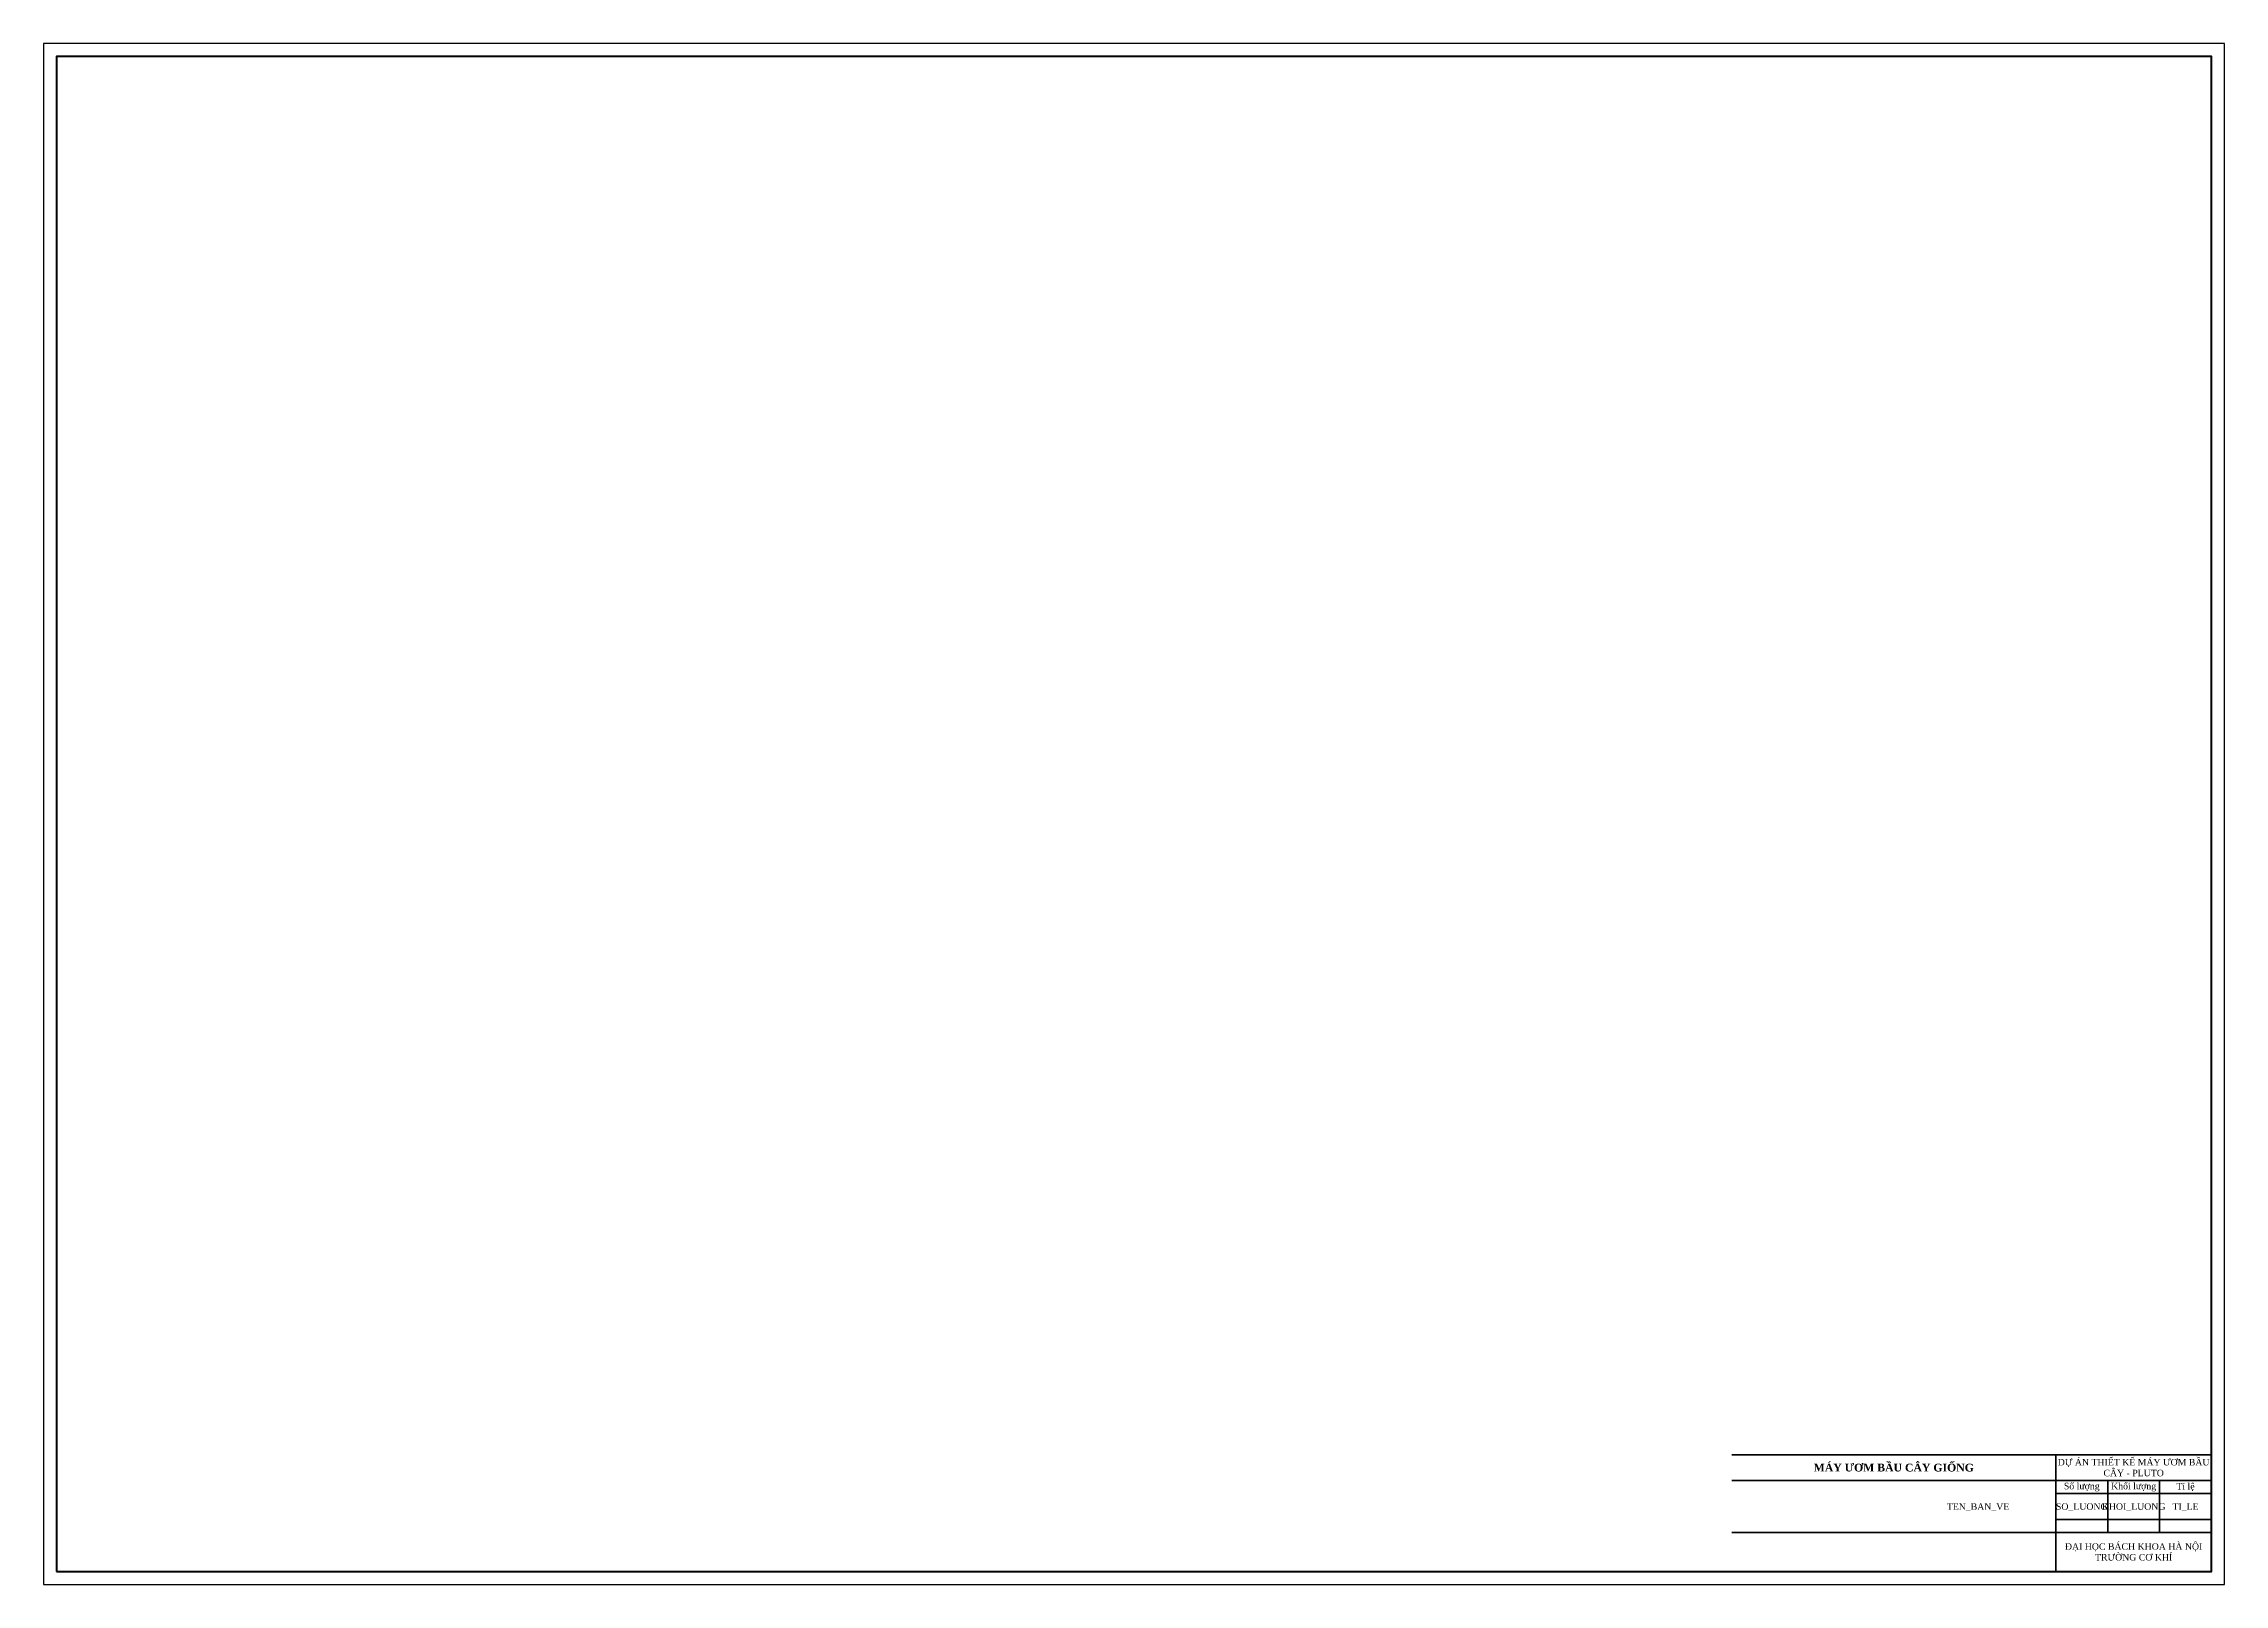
# Model space of a CAD drawing. Header units: millimetres. Extents: x -2719 to 4970, y -1200 to 2761.
# Drawn here: x -2719 to -1878, y 1449 to 2043 of the extents above; entities that cross this region are included whole.
import ezdxf
from ezdxf.enums import TextEntityAlignment as Align

# ---------------------------------------------------------------- set-up
doc = ezdxf.new("R2010")
doc.units = ezdxf.units.MM
doc.header["$LTSCALE"] = 5
doc.header["$MEASUREMENT"] = 0
doc.layers.add('LIENDAM', color=3, linetype='Continuous', lineweight=50)
doc.layers.add('net dam', color=7, linetype='Continuous', lineweight=35)
doc.styles.get("Standard").update_dxf_attribs({"font": 'times.ttf', "height": 2.5})

msp = doc.modelspace()

# ---------------------------------------------------------------- linework, layer by layer
at = {"layer": 'Defpoints'}
msp.add_lwpolyline([(-2719, 1449), (-1878, 1449), (-1878, 2043), (-2719, 2043)], close=True, dxfattribs=at)
at = {"layer": 'LIENDAM'}
msp.add_lwpolyline([(-2714, 1454), (-1883, 1454), (-1883, 2038), (-2714, 2038)], close=True, dxfattribs=at)
at = {"layer": 'net dam'}
for p, q in [((-2068, 1499), (-1883, 1499)), ((-1943, 1454), (-1943, 1499)), ((-1883, 1499), (-1883, 1454)), ((-2068, 1489), (-1883, 1489)), ((-1923, 1489), (-1923, 1469)), ((-1903, 1489), (-1903, 1469)), ((-1943, 1484), (-1883, 1484)), ((-1943, 1474), (-1883, 1474)), ((-2068, 1469), (-1883, 1469)), ((-1883, 1454), (-2068, 1454))]:
    msp.add_line(p, q, dxfattribs=at)

# ---------------------------------------------------------------- texts
at = {"layer": 'net dam', "attachment_point": 5}
for s, width, insert, char_height in [('DỰ ÁN THIẾT KẾ MÁY ƯƠM BẦU CÂY - PLUTO', 60, (-1913, 1494), 2.5), ('{\\fTimes New Roman|b1|i0|c0|p18;MÁY ƯƠM BẦU CÂY GIỐNG}', 125, (-2005.5, 1494), 3), ('Số lượng', 20, (-1933, 1486.5), 2.5), ('Khối lượng', 20, (-1913, 1486.5), 2.5), ('Tỉ lệ', 20, (-1893, 1486.5), 2.5), ('ĐẠI HỌC BÁCH KHOA HÀ NỘI \\PTRƯỜNG CƠ KHÍ', 60, (-1913, 1461.5), 2.5)]:
    msp.add_mtext_dynamic_manual_height_columns(s, width=width, gutter_width=12.5, heights=[0], dxfattribs=dict(at, insert=insert, char_height=char_height))
at = {"layer": 'net dam'}
for tag, p in [('TEN_BAN_VE', (-1973, 1479)), ('SO_LUONG', (-1933, 1479)), ('KHOI_LUONG', (-1913, 1479)), ('TI_LE', (-1893, 1479))]:
    msp.add_attdef(tag, text='', height=2.5, dxfattribs=at).set_placement(p, align=Align.MIDDLE_CENTER)

doc.saveas('drawing.dxf')
